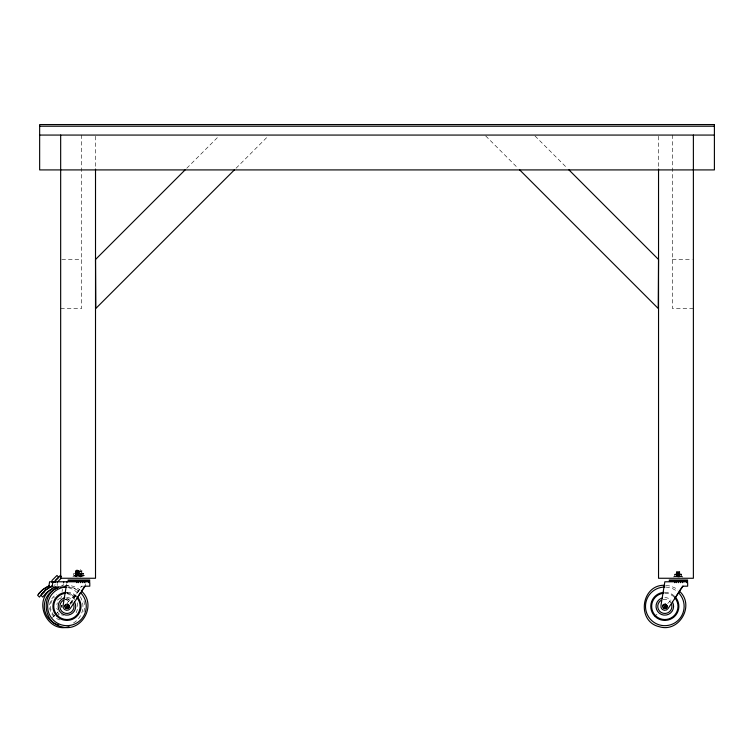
<?xml version="1.0" encoding="UTF-8"?>
<svg xmlns="http://www.w3.org/2000/svg" width="752" height="752" viewBox="0 0 752 752"><rect width="100%" height="100%" fill="white"/><g stroke="black" fill="none" stroke-linecap="round" stroke-linejoin="round"><path stroke-width="0.56" stroke-dasharray="3.76 2.82" d="M57.19 585.573L57.19 583.383M77.014 577.254L77.014 569.48M80.332 577.254L80.332 569.48M85.587 586.184L85.587 583.843M83.98 611.837L84.553 607.466M60.931 598.46L61.307 596.157M62.049 591.57L62.425 589.277M62.971 585.902L63.328 583.74M66.289 585.902L66.646 583.74M61.504 605.802L61.73 605.266M73.499 598.658L81.413 586.184L83.773 586.184M70.274 603.499L81.799 586.184M186.759 168.251L219.105 135.896M236.025 168.26L268.379 135.896M52.443 617.533L54.934 615.051M55.761 614.224L58.242 611.743M67.351 602.643L78.537 591.476C73.997 587.284 67.68 584.614 61.457 585.582M56.597 616.706L59.079 614.224M69.842 603.471L73.987 599.335M654.466 616.706L656.947 614.224M667.72 603.471L671.856 599.335M77.202 573.278L76.732 573.56L83.829 573.56L82.053 573.56L81.601 576.295L78.96 576.295L78.509 573.56L76.732 573.56L77.202 575.571L78.96 574.885L83.829 575.299L83.359 573.278L73.884 573.278L73.414 575.299L78.283 574.885L80.079 575.496L80.511 573.56L80.041 573.278M679.47 574.942L679.47 577.047L676.838 577.047L676.396 575.289L679.911 574.641L676.838 574.331L676.838 574.942M75.642 574.885L75.642 574.19L78.716 574.537M78.283 572.357L78.283 572.968L75.642 572.968L75.642 572.357L78.716 572.009L75.209 571.398L78.716 570.787L75.642 570.477L75.642 571.088M78.283 574.885L78.96 574.19L82.034 573.879L78.528 573.268L81.601 572.968L81.601 572.357L78.96 572.357L78.96 572.968M81.601 572.357L81.601 571.699L78.528 571.398M78.283 576.295L78.734 573.56L80.511 573.56L73.414 573.56L75.191 573.56L75.642 576.295L78.283 576.258M81.601 574.885L81.601 574.19M679.47 573.109L679.47 572.46L676.396 572.761L679.911 573.419L676.396 574.03L679.911 574.829L679.3 575.882L676.396 575.534L677.007 574.481M75.642 572.357L75.642 571.699M75.811 573.72L75.209 574.077L75.811 575.13L78.114 575.13L79.129 574.425L78.114 573.72L75.811 573.72L75.209 573.278L75.642 572.968M78.283 571.699L82.034 570.787L78.96 570.477L78.96 571.088M75.642 574.19L75.642 573.579L78.716 573.879M78.96 571.699L78.96 572.357M78.283 573.579L78.283 572.968M81.601 571.699L81.601 571.088M78.283 574.19L78.96 573.579M81.601 573.579L81.601 572.968M676.396 571.539L679.911 571.539M676.838 572.46L676.838 571.849M676.838 573.72L676.838 573.109M679.47 572.46L679.47 571.849M679.47 574.331L679.47 573.72M75.285 573.325L82.034 573.372L78.528 573.372M78.114 573.72L78.716 573.278M78.114 575.13L82.034 575.477L75.209 575.477L75.811 575.13M79.129 573.72L78.114 574.425L79.129 575.13M81.432 573.72L82.034 574.782L81.432 575.13M83.359 575.571L83.829 575.299L73.414 575.299L73.846 575.496M676.396 574.133L679.911 574.133M679.3 574.481L679.911 574.039M677.007 575.882L676.396 576.323L679.911 576.323M681.227 576.323L681.707 576.051L681.227 574.039L675.07 574.039L674.6 576.051L675.07 576.323M80.079 575.496L80.511 575.299L75.191 575.299M82.053 575.299L76.732 575.299L77.165 575.496M64.775 585.582C70.19 584.802 75.98 586.569 80.107 590.132M61.833 259.496L81.686 259.496M672.363 259.496L692.216 259.496M60.668 308.48L81.686 308.48L81.686 135.069M693.382 308.48L672.363 308.48L672.363 135.069M75.209 570.787L82.034 570.787M75.209 571.398L82.034 571.398M75.209 572.009L82.034 572.009M676.396 572.15L679.911 572.15M75.209 572.657L82.034 572.657M676.396 572.761L679.911 572.761M676.396 573.419L679.911 573.419M75.209 573.879L82.034 573.879M75.209 574.077L82.034 574.077M75.209 574.537L82.034 574.537M676.396 574.641L679.911 574.641M75.209 574.782L82.034 574.782M676.396 574.829L679.911 574.829M676.396 575.289L679.911 575.289M676.396 575.534L679.911 575.534M75.209 575.947L82.034 575.947M676.396 575.994L679.911 575.994M676.396 576.699L679.911 576.699M665.924 585.441L670.286 586.015L675.362 588.12L677.984 590.132M61.476 605.567L62.162 605.821M679.3 575.882L679.911 576.239M534.945 135.896L567.29 168.251M485.67 135.896L518.025 168.26M83.989 600.923L84.553 605.285M682.562 577.254L682.562 576.38L673.839 576.38L673.839 577.254M678.454 572.112L678.454 577.235M658.536 136.244L658.536 167.903M95.513 136.244L95.513 167.903M81.376 575.628L81.376 576.502M75.971 575.628L75.971 576.502M61.73 607.466A2.2 2.2 0 0 1 61.57 605.604M62.106 607.24A1.758 1.758 0 0 1 62.106 605.492M80.361 596.721A19.317 19.317 0 0 1 73.273 623.098M68.639 587.716A19.317 19.317 0 0 1 77.296 592.717M54.313 615.672A13.169 13.169 0 0 1 54.323 597.05M67.041 593.648A13.169 13.169 0 0 1 75.04 599.786M63.619 615.145A8.78 8.78 0 0 1 61.354 614.845M59.229 613.97A8.78 8.78 0 0 1 57.415 612.57M57.425 600.152A8.78 8.78 0 0 1 63.638 597.586M65.903 597.887A8.78 8.78 0 0 1 72.107 604.1M77.202 602.737A14.044 14.044 0 0 1 74.768 614.929M59.981 619.93A14.044 14.044 0 0 1 56.616 594.193M64.55 592.35A14.044 14.044 0 0 1 75.313 598.573M57.5 609.9A7.097 7.097 0 0 1 56.785 608.18M56.785 604.514A7.097 7.097 0 0 1 57.5 602.803M65.48 599.494A7.097 7.097 0 0 1 70.5 604.523M664.824 593.196A13.169 13.169 0 0 1 674.13 597.06M664.824 597.586A8.78 8.78 0 0 1 671.028 600.162M663.001 599.523A7.097 7.097 0 0 1 670.981 602.841M664.824 592.322A14.044 14.044 0 0 1 674.093 595.81M665.83 587.077A19.317 19.317 0 0 1 676.988 591.363M53.9 585.291A27.363 27.363 0 0 1 55.328 584.812M66.956 593.196A13.169 13.169 0 0 1 76.262 597.06M66.956 597.586A8.78 8.78 0 0 1 73.16 600.162M65.133 599.523A7.097 7.097 0 0 1 73.113 602.841M66.956 592.322A14.044 14.044 0 0 1 76.215 595.81M67.962 587.077A19.317 19.317 0 0 1 79.11 591.363M675.033 574.114L674.6 574.312L681.265 574.114L681.707 574.312L679.93 574.312L679.93 576.051L681.707 576.051L675.033 576.248L674.6 576.051L676.377 576.051L676.377 574.312L675.033 574.114M84.694 575.628L72.653 575.628L72.653 576.502L84.694 576.502L84.694 575.628"/><path stroke-width="1.13" d="M52.01 582.612L52.01 580.422L56.983 575.459L58.844 577.32L53.871 582.283M55.328 582.612L55.328 580.422L60.301 575.459L61.542 576.699M63.638 582.659L63.647 581.785M66.966 582.659L66.966 581.785M78.415 582.668L78.415 581.785M80.567 582.668L80.567 581.794M82.729 582.668L82.729 581.794M84.741 582.668L84.741 581.794M88.905 581.794L88.905 582.678L89.789 582.678L89.789 586.184L84.468 586.184M676.283 582.668L676.283 581.785M678.436 582.668L678.445 581.794M680.598 582.668L680.598 581.794M682.609 582.668L682.609 581.794M686.773 581.794L686.773 582.678L687.657 582.678L687.657 586.184L682.609 586.184M76.826 582.668L76.826 581.785M674.694 582.668L674.704 581.785M66.89 608.556L66.12 608.434L67.68 604.26C69.861 604.975 69.4 608.556 67.05 608.547M666.103 608.124L663.988 608.434L665.558 604.26L666.939 605.802L666.639 607.56M52.913 581.775L52.067 586.974L66.11 586.983L63.13 605.341A3.948 3.948 0 0 0 70.368 608.34L85.117 586.184M68.733 607.635L69.137 606.422M664.918 608.547L666.206 608.058L667.005 606.422M64.822 605.802L65.048 605.266M662.7 605.802L662.916 605.266M77.343 597.671L80.567 592.454M674.685 598.658L680.598 589.211M81.639 590.828L82.72 589.211M83.228 588.449L84.233 586.936M681.096 588.449L682.102 586.936M682.985 586.184L668.237 608.34A3.948 3.948 0 0 1 660.999 605.341L664.834 581.785L687.657 581.794M38.502 594.024L42.732 589.737L49.171 585.846A27.363 27.363 0 0 0 37.6 595.227L39.461 597.097A27.664 27.664 0 0 1 44.612 591.608M41.821 594.024L46.051 589.737L52.499 585.846A27.363 27.363 0 0 0 40.918 595.227L42.779 597.097A27.664 27.664 0 0 1 55.761 587.152M185.095 169.905L95.513 259.496L95.805 308.48L234.361 169.914M57.19 582.283L61.335 578.147M52.226 588.778C32.148 600.246 47.066 633.767 69.071 626.726M68.225 608.124L65.847 608.265M58.459 587.274C40.57 593.892 42.911 622.665 61.476 626.717C81.235 632.987 97.149 605.473 81.855 591.476M664.834 585.291C641.118 584.219 636.173 621.594 659.354 626.717C679.112 632.987 695.017 605.473 679.723 591.476M39.649 126.223L714.4 126.223M39.649 135.069L714.4 135.069M68.037 580.027L89.789 580.027M669.224 580.027L687.657 580.027M670.793 580.911L686.087 580.92M68.037 580.911L89.789 580.911M669.224 580.911L687.657 580.911M69.598 580.911L88.219 580.92M89.789 581.794L49.594 581.775L48.748 586.974L51.089 586.974M664.815 608.565L663.715 608.265M662.662 605.567L666.874 607.118M64.794 605.567L69.005 607.118M665.388 604.251L666.996 606.262M67.52 604.251L69.128 606.262M568.954 169.905L658.536 259.496L658.244 308.48L519.688 169.914M693.382 135.069L693.382 578.26L658.536 578.26L658.536 169.068M95.513 169.068L95.513 578.26L60.668 578.26L60.668 135.069M58.618 625.025A19.317 19.317 0 0 1 57.678 587.989M678.483 592.717A19.317 19.317 0 0 1 674.469 623.098A19.317 19.317 0 0 1 646.156 611.357A19.317 19.317 0 0 1 664.824 587.049M672.42 601.985A8.78 8.78 0 0 1 668.519 614.328A8.78 8.78 0 0 1 656.562 609.364A8.78 8.78 0 0 1 662.55 597.887M671.686 604.552A7.097 7.097 0 0 1 667.25 613.049A7.097 7.097 0 0 1 658.395 609.374A7.097 7.097 0 0 1 661.29 600.237M674.76 596.439A14.044 14.044 0 0 1 672.1 618.379A14.044 14.044 0 0 1 651.42 610.577A14.044 14.044 0 0 1 663.913 592.35M674.911 597.906A13.169 13.169 0 0 1 671.057 617.965A13.169 13.169 0 0 1 652.2 610.135A13.169 13.169 0 0 1 663.678 593.243M80.614 592.717A19.317 19.317 0 0 1 76.591 623.098A19.317 19.317 0 0 1 48.288 611.357A19.317 19.317 0 0 1 66.956 587.049M74.551 601.985A8.78 8.78 0 0 1 70.65 614.328A8.78 8.78 0 0 1 58.694 609.364A8.78 8.78 0 0 1 64.681 597.887M73.818 604.552A7.097 7.097 0 0 1 69.381 613.049A7.097 7.097 0 0 1 60.527 609.374A7.097 7.097 0 0 1 63.412 600.237M76.883 596.439A14.044 14.044 0 0 1 74.222 618.379A14.044 14.044 0 0 1 53.542 610.577A14.044 14.044 0 0 1 66.044 592.35M77.042 597.906A13.169 13.169 0 0 1 73.188 617.965A13.169 13.169 0 0 1 54.332 610.135A13.169 13.169 0 0 1 65.809 593.243M714.4 124.559L39.649 124.559L39.649 169.914L714.4 169.914L714.4 124.559M663.518 608.171A2.218 2.218 0 0 0 667.015 606.554A2.218 2.218 0 0 0 663.875 604.335A2.218 2.218 0 0 0 663.518 608.171M65.65 608.171A2.218 2.218 0 0 0 69.146 606.554A2.218 2.218 0 0 0 65.997 604.335A2.218 2.218 0 0 0 65.65 608.171"/></g></svg>
